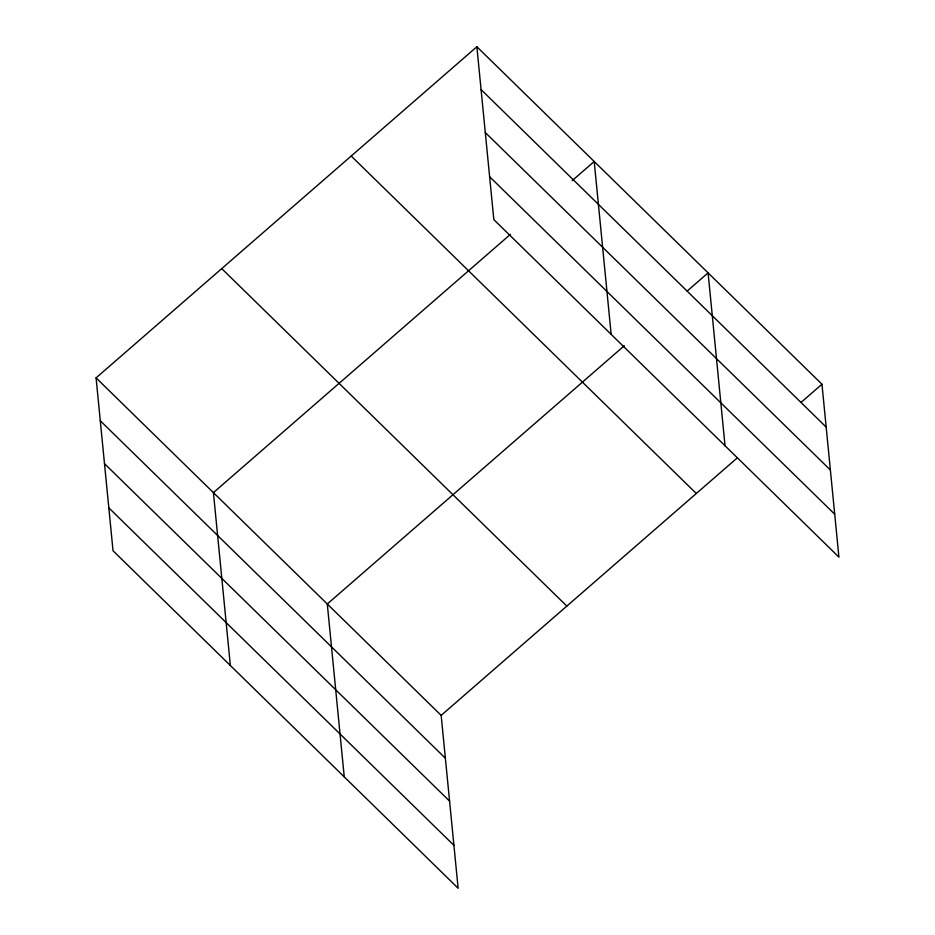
<?xml version="1.0" encoding="UTF-8"?>
<svg xmlns="http://www.w3.org/2000/svg" width="935" height="935" viewBox="0 0 935 935"><rect width="100%" height="100%" fill="white"/><g stroke="black" fill="none" stroke-linecap="round" stroke-linejoin="round"><path stroke-width="1.4" d="M96.083 377.88L441.168 715.369L458.127 888.25L113.03 550.773L96.083 377.88L476.873 46.75L821.97 384.227L838.917 557.12L493.832 219.631L476.873 46.75M510.428 234.346L213.414 492.628L230.361 665.51M572.162 180.665L594.204 161.498L611.163 334.379M624.311 345.716L327.297 603.998L344.244 776.88M687.143 291.077L708.087 272.868L725.034 445.75M441.168 715.369L737.096 458.045M801.026 402.447L821.97 384.227M481.081 89.608L826.178 427.096M485.288 132.513L830.374 470.001M489.624 176.727L834.71 514.203M351.209 156.028L696.306 493.505M221.747 268.614L566.832 606.09M100.279 420.75L445.376 758.227M104.486 463.655L449.583 801.131M108.822 507.857L453.919 845.345"/></g></svg>
